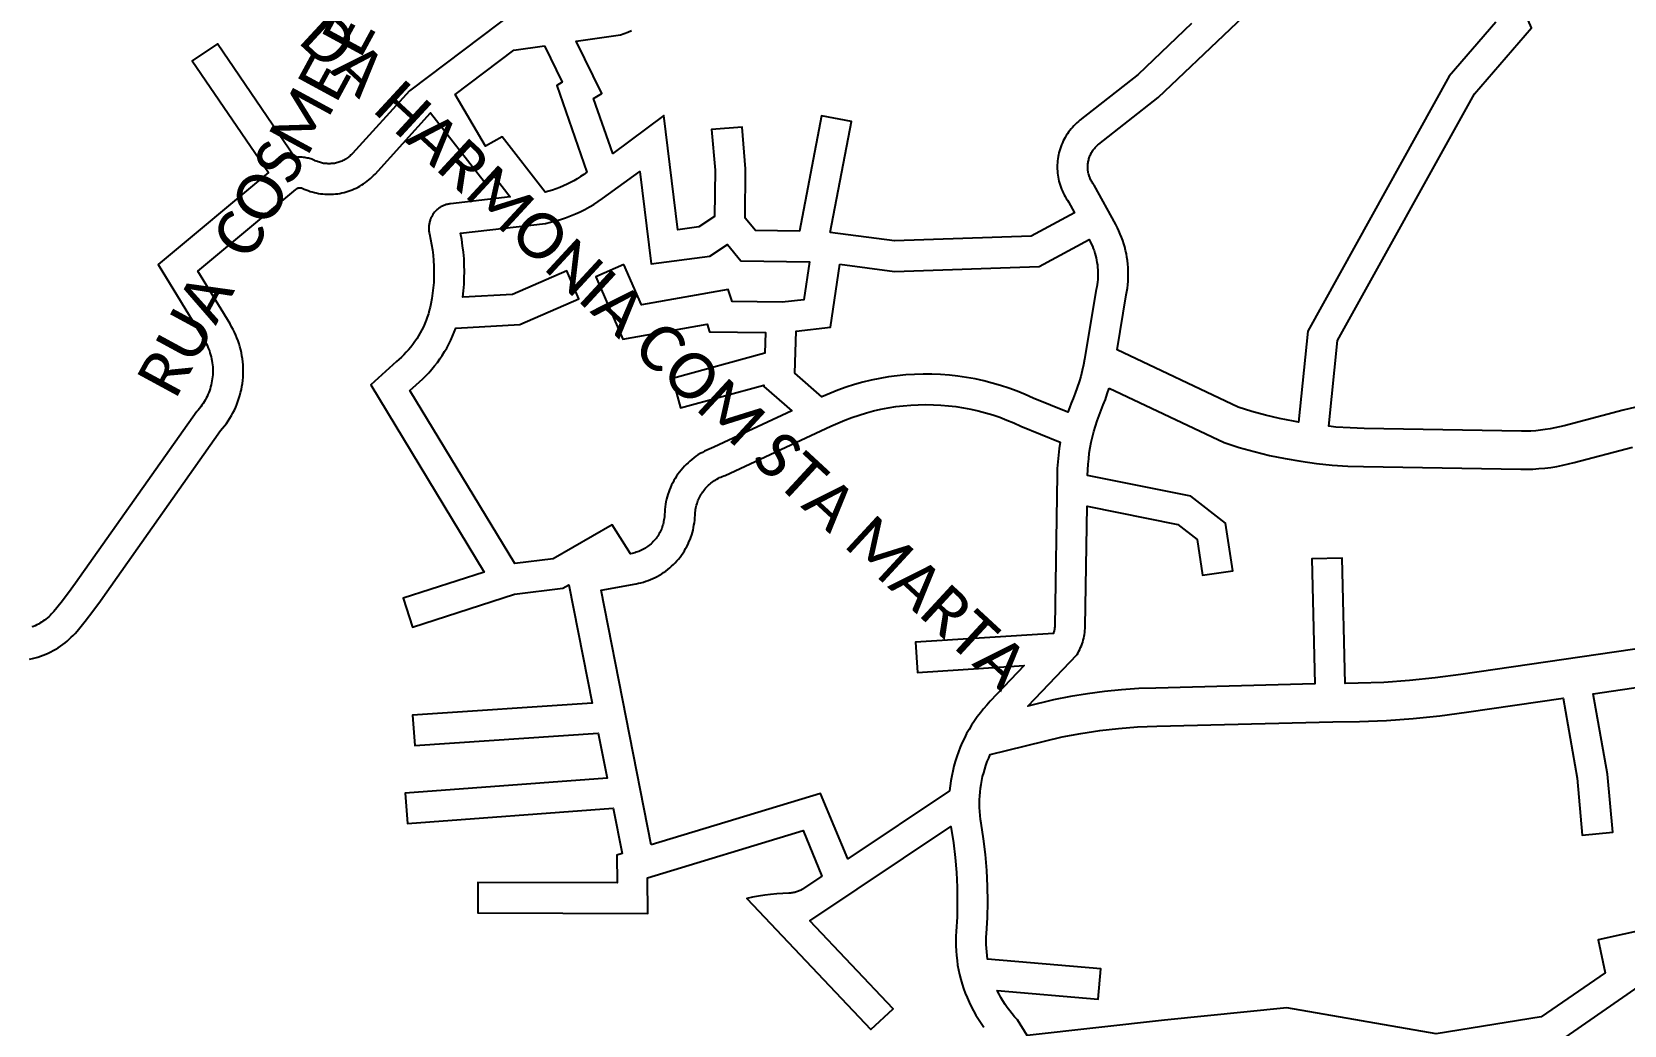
# Model space of a CAD drawing. Header units: millimetres. Extents: x 676447 to 689606, y 7455628 to 7463967.
# Drawn here: x 685076.8 to 685181.3, y 7461174 to 7461239.2 of the extents above; entities that cross this region are included whole.
import ezdxf

# ---------------------------------------------------------------- set-up
doc = ezdxf.new("R2010")
doc.units = ezdxf.units.MM
doc.header["$LTSCALE"] = 0.1
doc.header["$MEASUREMENT"] = 0
doc.layers.add('MUB_QUADRAS', color=7, linetype='Continuous')
doc.layers.add('MUB_SEGMENTO', color=7, linetype='Continuous')
doc.styles.add('Legend', font='calibri.ttf')

msp = doc.modelspace()

# ---------------------------------------------------------------- linework, layer by layer
at = {"layer": 'MUB_QUADRAS', "linetype": 'Continuous'}
for points in [[(685185.15, 7461215.25), (685181.25, 7461214.34), (685177.38, 7461213.32), (685177.07, 7461213.24), (685176.76, 7461213.17), (685176.45, 7461213.11), (685176.14, 7461213.06), (685175.83, 7461213.02), (685175.52, 7461212.99), (685175.2, 7461212.97), (685174.89, 7461212.96), (685174.57, 7461212.96), (685164.26, 7461213.14), (685163.33, 7461213.17), (685162.39, 7461213.23), (685161.93, 7461213.28), (685162.5, 7461218.92), (685171.49, 7461235.11), (685175.23, 7461239.44), (685172.8, 7461245.03), (685172.66, 7461247.52)], [(685172.89, 7461239.8), (685169.84, 7461236.27), (685160.55, 7461219.53), (685159.94, 7461213.55), (685159.61, 7461213.61), (685158.7, 7461213.79), (685157.79, 7461214.01), (685156.88, 7461214.26), (685155.99, 7461214.53), (685148.04, 7461218.31), (685148.64, 7461221.9), (685148.69, 7461222.12), (685148.72, 7461222.35), (685148.75, 7461222.57), (685148.77, 7461222.8), (685148.78, 7461223.03), (685148.78, 7461223.25), (685148.78, 7461223.48), (685148.77, 7461223.71), (685148.75, 7461223.93), (685148.72, 7461224.16), (685148.69, 7461224.38), (685148.65, 7461224.6), (685148.6, 7461224.83), (685148.55, 7461225.05), (685148.48, 7461225.26), (685148.41, 7461225.48), (685148.34, 7461225.69), (685148.25, 7461225.9), (685148.16, 7461226.11), (685148.06, 7461226.31), (685147.95, 7461226.52), (685146.54, 7461229.11), (685146.5, 7461229.16), (685146.46, 7461229.21), (685146.42, 7461229.27), (685146.39, 7461229.32), (685146.36, 7461229.38), (685146.33, 7461229.44), (685146.3, 7461229.49), (685146.27, 7461229.55), (685146.25, 7461229.61), (685146.22, 7461229.68), (685146.2, 7461229.74), (685146.18, 7461229.8), (685146.17, 7461229.86), (685146.15, 7461229.93), (685146.14, 7461229.99), (685146.13, 7461230.06), (685146.13, 7461230.12), (685146.12, 7461230.19), (685146.12, 7461230.25), (685146.12, 7461230.32), (685146.12, 7461230.38), (685146.12, 7461230.45), (685146.13, 7461230.51), (685146.14, 7461230.58), (685146.15, 7461230.64), (685146.16, 7461230.71), (685146.18, 7461230.77), (685146.19, 7461230.83), (685146.21, 7461230.9), (685146.23, 7461230.96), (685146.26, 7461231.02), (685146.28, 7461231.08), (685146.31, 7461231.14), (685146.34, 7461231.2), (685146.37, 7461231.25), (685146.41, 7461231.31), (685146.44, 7461231.37), (685146.48, 7461231.42), (685146.52, 7461231.47), (685146.56, 7461231.52), (685146.6, 7461231.57), (685146.65, 7461231.62), (685146.69, 7461231.67), (685146.74, 7461231.71), (685146.79, 7461231.75), (685146.84, 7461231.79), (685150.74, 7461234.86), (685160.24, 7461243.89)], [(685108.65, 7461240.61), (685101.62, 7461235.31), (685097.87, 7461231.19), (685097.82, 7461231.14), (685097.77, 7461231.09), (685097.71, 7461231.04), (685097.66, 7461230.99), (685097.6, 7461230.95), (685097.55, 7461230.9), (685097.49, 7461230.86), (685097.43, 7461230.82), (685097.36, 7461230.79), (685097.3, 7461230.75), (685097.24, 7461230.72), (685097.17, 7461230.69), (685097.11, 7461230.66), (685097.04, 7461230.64), (685096.97, 7461230.61), (685096.9, 7461230.59), (685096.83, 7461230.57), (685096.76, 7461230.56), (685096.69, 7461230.54), (685096.62, 7461230.53), (685096.55, 7461230.52), (685096.48, 7461230.52), (685096.41, 7461230.51), (685096.34, 7461230.51), (685096.26, 7461230.51), (685096.19, 7461230.52), (685096.12, 7461230.52), (685096.05, 7461230.53), (685095.98, 7461230.54), (685095.91, 7461230.55), (685095.84, 7461230.57), (685095.77, 7461230.59), (685095.7, 7461230.61), (685095.63, 7461230.63), (685095.57, 7461230.66), (685095.5, 7461230.68), (685095.43, 7461230.71), (685095.36, 7461230.75), (685095.29, 7461230.78), (685095.21, 7461230.81), (685095.14, 7461230.83), (685095.06, 7461230.86), (685094.98, 7461230.88), (685094.9, 7461230.89), (685094.82, 7461230.91), (685094.74, 7461230.92), (685094.66, 7461230.93), (685094.58, 7461230.94), (685094.5, 7461230.94), (685094.42, 7461230.94), (685094.34, 7461230.94), (685094.26, 7461230.94), (685094.18, 7461230.93), (685094.1, 7461230.92), (685089.01, 7461238.39), (685087.36, 7461237.26), (685092.36, 7461229.93), (685085.12, 7461223.9), (685088.13, 7461218.95), (685088.2, 7461218.84), (685088.27, 7461218.72), (685088.33, 7461218.6), (685088.38, 7461218.48), (685088.43, 7461218.36), (685088.48, 7461218.23), (685088.52, 7461218.11), (685088.56, 7461217.98), (685088.59, 7461217.85), (685088.62, 7461217.72), (685088.65, 7461217.59), (685088.67, 7461217.45), (685088.69, 7461217.32), (685088.7, 7461217.19), (685088.7, 7461217.06), (685088.71, 7461216.92), (685088.7, 7461216.79), (685088.7, 7461216.66), (685088.69, 7461216.52), (685088.67, 7461216.39), (685088.65, 7461216.26), (685088.63, 7461216.13), (685088.6, 7461216), (685088.56, 7461215.87), (685088.53, 7461215.74), (685088.48, 7461215.61), (685088.44, 7461215.49), (685088.39, 7461215.36), (685088.33, 7461215.24), (685088.27, 7461215.12), (685088.21, 7461215), (685088.14, 7461214.89), (685088.07, 7461214.78), (685087.99, 7461214.66), (685087.92, 7461214.56), (685087.83, 7461214.45), (685087.75, 7461214.35), (685087.66, 7461214.25), (685079.7, 7461202.98), (685079.24, 7461202.34), (685078.76, 7461201.72), (685078.27, 7461201.12), (685078.19, 7461201.03), (685078.11, 7461200.94), (685078.03, 7461200.86), (685077.94, 7461200.77), (685077.85, 7461200.7), (685077.76, 7461200.62), (685077.66, 7461200.55), (685077.56, 7461200.48), (685077.47, 7461200.42), (685077.36, 7461200.36), (685077.26, 7461200.3), (685077.15, 7461200.25), (685077.05, 7461200.19), (685076.94, 7461200.15), (685076.83, 7461200.11)], [(685129.22, 7461226), (685130.62, 7461233.29), (685128.65, 7461233.67), (685127.2, 7461226.09), (685124.31, 7461226.13), (685123.63, 7461226.94), (685123.66, 7461230.18), (685123.44, 7461232.92), (685121.44, 7461232.76), (685121.66, 7461230.1), (685121.63, 7461227.06), (685120.6, 7461226.37), (685119.22, 7461226.18), (685118.3, 7461233.69), (685114.95, 7461231.18), (685113.69, 7461234.79), (685114.23, 7461235.13), (685112.55, 7461238.56), (685115.45, 7461238.98), (685115.95, 7461239.14), (685116.18, 7461239.26)], [(685152.93, 7461239.71), (685149.43, 7461236.38), (685145.6, 7461233.37), (685145.5, 7461233.28), (685145.4, 7461233.19), (685145.3, 7461233.1), (685145.2, 7461233), (685145.11, 7461232.9), (685145.02, 7461232.8), (685144.94, 7461232.69), (685144.86, 7461232.59), (685144.78, 7461232.48), (685144.7, 7461232.36), (685144.63, 7461232.24), (685144.57, 7461232.13), (685144.51, 7461232.01), (685144.45, 7461231.88), (685144.4, 7461231.76), (685144.35, 7461231.63), (685144.31, 7461231.5), (685144.27, 7461231.37), (685144.23, 7461231.24), (685144.2, 7461231.11), (685144.18, 7461230.98), (685144.15, 7461230.84), (685144.14, 7461230.71), (685144.13, 7461230.57), (685144.12, 7461230.44), (685144.12, 7461230.3), (685144.12, 7461230.17), (685144.13, 7461230.03), (685144.14, 7461229.9), (685144.15, 7461229.76), (685144.18, 7461229.63), (685144.2, 7461229.5), (685144.23, 7461229.36), (685144.27, 7461229.23), (685144.31, 7461229.1), (685144.35, 7461228.97), (685144.4, 7461228.85), (685144.45, 7461228.72), (685144.51, 7461228.6), (685144.57, 7461228.48), (685144.63, 7461228.36), (685144.7, 7461228.24), (685144.78, 7461228.13), (685144.86, 7461228.02), (685145.25, 7461227.3), (685142.4, 7461225.76), (685133.44, 7461225.46), (685129.22, 7461226)], [(685110.48, 7461238.26), (685111.64, 7461235.87), (685111.27, 7461235.64), (685113.26, 7461229.96), (685113.05, 7461229.81), (685112.84, 7461229.67), (685112.62, 7461229.53), (685112.4, 7461229.4), (685112.18, 7461229.28), (685111.95, 7461229.17), (685111.72, 7461229.06), (685111.48, 7461228.96), (685111.24, 7461228.87), (685111, 7461228.79), (685110.75, 7461228.72), (685110.51, 7461228.65), (685107.7, 7461232.27), (685106.6, 7461231.67), (685104.61, 7461235.06), (685108.46, 7461237.96), (685110.48, 7461238.26)], [(685076.69, 7461198), (685076.87, 7461198.04), (685077.05, 7461198.08), (685077.22, 7461198.13), (685077.4, 7461198.19), (685077.57, 7461198.25), (685077.74, 7461198.32), (685077.91, 7461198.39), (685078.08, 7461198.47), (685078.24, 7461198.56), (685078.4, 7461198.65), (685078.56, 7461198.74), (685078.71, 7461198.84), (685078.86, 7461198.95), (685079.01, 7461199.06), (685079.15, 7461199.18), (685079.29, 7461199.3), (685079.42, 7461199.43), (685079.55, 7461199.56), (685079.68, 7461199.69), (685079.8, 7461199.83), (685080.33, 7461200.48), (685080.84, 7461201.14), (685081.34, 7461201.82), (685089.22, 7461213), (685089.35, 7461213.15), (685089.48, 7461213.31), (685089.6, 7461213.47), (685089.72, 7461213.64), (685089.83, 7461213.81), (685089.93, 7461213.99), (685090.03, 7461214.17), (685090.12, 7461214.35), (685090.21, 7461214.53), (685090.28, 7461214.72), (685090.36, 7461214.91), (685090.42, 7461215.1), (685090.48, 7461215.3), (685090.53, 7461215.49), (685090.58, 7461215.69), (685090.62, 7461215.89), (685090.65, 7461216.09), (685090.67, 7461216.29), (685090.69, 7461216.5), (685090.7, 7461216.7), (685090.71, 7461216.9), (685090.7, 7461217.11), (685090.69, 7461217.31), (685090.68, 7461217.51), (685090.65, 7461217.71), (685090.62, 7461217.91), (685090.58, 7461218.11), (685090.54, 7461218.31), (685090.49, 7461218.51), (685090.43, 7461218.7), (685090.37, 7461218.9), (685090.29, 7461219.09), (685090.22, 7461219.27), (685090.13, 7461219.46), (685090.04, 7461219.64), (685089.94, 7461219.82), (685089.84, 7461220), (685087.73, 7461223.46), (685094.15, 7461228.82), (685094.15, 7461228.83), (685094.16, 7461228.84), (685094.17, 7461228.85), (685094.18, 7461228.85), (685094.19, 7461228.86), (685094.2, 7461228.87), (685094.21, 7461228.88), (685094.22, 7461228.88), (685094.23, 7461228.89), (685094.24, 7461228.9), (685094.25, 7461228.9), (685094.26, 7461228.91), (685094.27, 7461228.91), (685094.28, 7461228.92), (685094.3, 7461228.92), (685094.31, 7461228.93), (685094.32, 7461228.93), (685094.33, 7461228.93), (685094.34, 7461228.94), (685094.35, 7461228.94), (685094.37, 7461228.94), (685094.38, 7461228.94), (685094.39, 7461228.94), (685094.4, 7461228.94), (685094.42, 7461228.94), (685094.43, 7461228.94), (685094.44, 7461228.94), (685094.45, 7461228.94), (685094.47, 7461228.94), (685094.48, 7461228.94), (685094.49, 7461228.94), (685094.5, 7461228.93), (685094.51, 7461228.93), (685094.53, 7461228.93), (685094.54, 7461228.92), (685094.55, 7461228.92), (685094.56, 7461228.91), (685094.57, 7461228.91), (685094.7, 7461228.85), (685094.83, 7461228.8), (685094.96, 7461228.75), (685095.09, 7461228.7), (685095.23, 7461228.66), (685095.37, 7461228.63), (685095.5, 7461228.6), (685095.64, 7461228.57), (685095.78, 7461228.55), (685095.92, 7461228.53), (685096.06, 7461228.52), (685096.2, 7461228.51), (685096.34, 7461228.51), (685096.48, 7461228.51), (685096.62, 7461228.52), (685096.76, 7461228.53), (685096.9, 7461228.55), (685097.04, 7461228.57), (685097.18, 7461228.6), (685097.32, 7461228.63), (685097.46, 7461228.67), (685097.59, 7461228.71), (685097.72, 7461228.76), (685097.85, 7461228.81), (685097.98, 7461228.86), (685098.11, 7461228.92), (685098.24, 7461228.98), (685098.36, 7461229.05), (685098.48, 7461229.12), (685098.6, 7461229.2), (685098.72, 7461229.28), (685098.83, 7461229.37), (685098.94, 7461229.45), (685099.05, 7461229.55), (685099.15, 7461229.64), (685099.25, 7461229.74), (685099.35, 7461229.84), (685103, 7461233.85), (685106.51, 7461229.34), (685107.16, 7461229.7), (685108.21, 7461228.35), (685104.3, 7461227.89), (685104.25, 7461227.88), (685104.19, 7461227.87), (685104.14, 7461227.86), (685104.08, 7461227.85), (685104.03, 7461227.84), (685103.98, 7461227.82), (685103.93, 7461227.8), (685103.87, 7461227.78), (685103.82, 7461227.76), (685103.77, 7461227.73), (685103.72, 7461227.71), (685103.68, 7461227.68), (685103.63, 7461227.65), (685103.58, 7461227.62), (685103.54, 7461227.59), (685103.49, 7461227.56), (685103.45, 7461227.52), (685103.41, 7461227.49), (685103.37, 7461227.45), (685103.33, 7461227.41), (685103.29, 7461227.37), (685103.25, 7461227.33), (685103.22, 7461227.28), (685103.19, 7461227.24), (685103.15, 7461227.19), (685103.12, 7461227.15), (685103.1, 7461227.1), (685103.07, 7461227.05), (685103.04, 7461227), (685103.02, 7461226.95), (685103, 7461226.9), (685102.98, 7461226.85), (685102.96, 7461226.8), (685102.94, 7461226.74), (685102.93, 7461226.69), (685102.92, 7461226.64), (685102.91, 7461226.58), (685102.9, 7461226.53), (685102.89, 7461226.47), (685102.88, 7461226.42), (685102.88, 7461226.36), (685102.88, 7461226.31), (685102.88, 7461226.25), (685102.88, 7461226.19), (685102.89, 7461226.14), (685102.89, 7461226.08), (685102.9, 7461226.03), (685102.91, 7461225.98), (685102.92, 7461225.92), (685103, 7461225.57), (685103.06, 7461225.22), (685103.12, 7461224.87), (685103.16, 7461224.51), (685103.19, 7461224.16), (685103.21, 7461223.8), (685103.22, 7461223.45), (685103.21, 7461223.09), (685103.2, 7461222.73), (685103.17, 7461222.38), (685103.13, 7461222.02), (685103.08, 7461221.67), (685103.01, 7461221.32), (685102.97, 7461221.1), (685102.91, 7461220.88), (685102.85, 7461220.66), (685102.78, 7461220.45), (685102.7, 7461220.24), (685102.62, 7461220.03), (685102.53, 7461219.82), (685102.43, 7461219.62), (685102.32, 7461219.42), (685102.21, 7461219.22), (685102.09, 7461219.03), (685101.97, 7461218.85), (685101.84, 7461218.66), (685101.7, 7461218.48), (685101.55, 7461218.31), (685101.4, 7461218.14), (685101.25, 7461217.98), (685101.09, 7461217.82), (685100.92, 7461217.67), (685100.75, 7461217.53), (685099.07, 7461216), (685106.52, 7461203.71), (685101.19, 7461201.99), (685101.81, 7461200.09), (685108.51, 7461202.26), (685111.68, 7461202.66), (685112.07, 7461202.88), (685113.61, 7461195.11), (685101.82, 7461194.31), (685101.96, 7461192.32), (685114, 7461193.13), (685114.58, 7461190.19), (685101.33, 7461189.2), (685101.48, 7461187.2), (685114.97, 7461188.21), (685115.56, 7461185.24), (685115.21, 7461185.13), (685115.23, 7461183.32), (685106.1, 7461183.34), (685106.09, 7461181.34), (685117.26, 7461181.31), (685117.23, 7461183.65), (685127.44, 7461186.74), (685128.67, 7461183.75), (685127.46, 7461182.94), (685127.41, 7461182.91), (685127.35, 7461182.87), (685127.3, 7461182.84), (685127.24, 7461182.82), (685127.18, 7461182.79), (685127.13, 7461182.76), (685127.07, 7461182.74), (685127.01, 7461182.72), (685126.95, 7461182.7), (685126.89, 7461182.69), (685126.83, 7461182.67), (685126.76, 7461182.66), (685126.7, 7461182.65), (685126.64, 7461182.64), (685126.58, 7461182.63), (685126.51, 7461182.63), (685126.11, 7461182.62), (685125.71, 7461182.6), (685125.31, 7461182.56), (685124.92, 7461182.51), (685124.52, 7461182.45), (685124.13, 7461182.37), (685123.74, 7461182.28), (685131.89, 7461173.68), (685133.35, 7461175.05), (685127.88, 7461180.82), (685137.14, 7461187.01), (685137.16, 7461186.89), (685137.3, 7461185.93), (685137.42, 7461184.97), (685137.5, 7461184), (685137.54, 7461183.03), (685137.56, 7461182.06), (685137.54, 7461181.09), (685137.48, 7461180.13), (685137.46, 7461179.81), (685137.46, 7461179.49), (685137.46, 7461179.17), (685137.48, 7461178.86), (685137.5, 7461178.54), (685137.54, 7461178.22), (685137.58, 7461177.91), (685137.64, 7461177.6), (685137.71, 7461177.29), (685137.79, 7461176.98), (685137.87, 7461176.67), (685137.97, 7461176.37), (685138.08, 7461176.07), (685138.2, 7461175.78), (685138.33, 7461175.49), (685138.47, 7461175.2), (685138.62, 7461174.92), (685138.77, 7461174.64), (685138.94, 7461174.37), (685139.12, 7461174.11), (685139.3, 7461173.85)], [(685115.68, 7461223.9), (685113.84, 7461223.1), (685115.62, 7461219.01), (685121.15, 7461219.99), (685121.3, 7461219.49), (685124.98, 7461219.44), (685124.93, 7461218.08), (685118.88, 7461216.42), (685119.4, 7461214.49), (685124.86, 7461215.98), (685124.86, 7461215.89), (685126.69, 7461214.29), (685121.58, 7461211.91), (685121.43, 7461211.85), (685121.27, 7461211.79), (685121.12, 7461211.72), (685120.97, 7461211.65), (685120.83, 7461211.57), (685120.68, 7461211.49), (685120.54, 7461211.4), (685120.4, 7461211.31), (685120.27, 7461211.21), (685120.14, 7461211.11), (685120.01, 7461211), (685119.89, 7461210.89), (685119.77, 7461210.78), (685119.65, 7461210.66), (685119.54, 7461210.53), (685119.43, 7461210.41), (685119.33, 7461210.28), (685119.23, 7461210.14), (685119.14, 7461210), (685119.05, 7461209.86), (685118.96, 7461209.72), (685118.89, 7461209.57), (685118.81, 7461209.43), (685118.74, 7461209.27), (685118.68, 7461209.12), (685118.62, 7461208.97), (685118.57, 7461208.81), (685118.52, 7461208.65), (685118.48, 7461208.49), (685118.44, 7461208.33), (685118.41, 7461208.16), (685118.39, 7461208), (685118.37, 7461207.83), (685118.36, 7461207.67), (685118.35, 7461207.5), (685118.35, 7461207.41), (685118.34, 7461207.31), (685118.33, 7461207.22), (685118.31, 7461207.12), (685118.29, 7461207.03), (685118.27, 7461206.94), (685118.25, 7461206.85), (685118.22, 7461206.76), (685118.19, 7461206.67), (685118.16, 7461206.58), (685118.12, 7461206.49), (685118.08, 7461206.4), (685118.04, 7461206.32), (685118, 7461206.24), (685117.95, 7461206.16), (685117.9, 7461206.08), (685117.84, 7461206), (685117.79, 7461205.92), (685117.73, 7461205.85), (685117.66, 7461205.78), (685117.6, 7461205.71), (685117.53, 7461205.64), (685117.46, 7461205.57), (685117.39, 7461205.51), (685117.32, 7461205.45), (685117.24, 7461205.39), (685117.17, 7461205.34), (685117.09, 7461205.29), (685117.01, 7461205.24), (685116.92, 7461205.19), (685116.84, 7461205.15), (685116.75, 7461205.11), (685116.67, 7461205.07), (685116.58, 7461205.04), (685116.49, 7461205.01), (685116.4, 7461204.98), (685116.31, 7461204.95), (685116.22, 7461204.93), (685116.12, 7461204.91), (685114.92, 7461206.82), (685111.04, 7461204.59), (685108.52, 7461204.27), (685101.63, 7461215.63), (685102.06, 7461216.01), (685102.28, 7461216.2), (685102.49, 7461216.39), (685102.69, 7461216.6), (685102.89, 7461216.8), (685103.08, 7461217.02), (685103.26, 7461217.24), (685103.44, 7461217.46), (685103.6, 7461217.7), (685103.76, 7461217.93), (685103.92, 7461218.18), (685104.06, 7461218.42), (685104.19, 7461218.68), (685104.32, 7461218.93), (685104.44, 7461219.19), (685104.55, 7461219.46), (685104.65, 7461219.73), (685108.85, 7461219.96), (685112.73, 7461221.64), (685111.93, 7461223.48), (685108.38, 7461221.94), (685105.11, 7461221.76), (685105.16, 7461222.18), (685105.19, 7461222.6), (685105.21, 7461223.02), (685105.22, 7461223.44), (685105.21, 7461223.86), (685105.19, 7461224.28), (685105.15, 7461224.7), (685105.1, 7461225.12), (685105.04, 7461225.54), (685104.96, 7461225.95), (685110.54, 7461226.6), (685110.87, 7461226.68), (685111.2, 7461226.76), (685111.53, 7461226.86), (685111.86, 7461226.97), (685112.18, 7461227.09), (685112.5, 7461227.22), (685112.81, 7461227.36), (685113.12, 7461227.52), (685113.42, 7461227.68), (685113.71, 7461227.85), (685114, 7461228.04), (685114.28, 7461228.23), (685116.73, 7461230.01), (685117.48, 7461223.94), (685121.33, 7461224.45), (685122.47, 7461225.21), (685123.36, 7461224.14), (685127.85, 7461224.08), (685127.48, 7461221.59), (685126.07, 7461221.42), (685122.78, 7461221.47), (685122.53, 7461222.26), (685116.83, 7461221.25), (685115.68, 7461223.9)], [(685129.85, 7461223.93), (685133.43, 7461223.45), (685142.94, 7461223.77), (685146.21, 7461225.54), (685146.28, 7461225.4), (685146.35, 7461225.25), (685146.42, 7461225.11), (685146.47, 7461224.96), (685146.53, 7461224.81), (685146.58, 7461224.65), (685146.62, 7461224.5), (685146.66, 7461224.34), (685146.69, 7461224.19), (685146.72, 7461224.03), (685146.75, 7461223.87), (685146.76, 7461223.71), (685146.78, 7461223.55), (685146.78, 7461223.39), (685146.78, 7461223.23), (685146.78, 7461223.07), (685146.77, 7461222.91), (685146.75, 7461222.75), (685146.73, 7461222.59), (685146.71, 7461222.43), (685146.68, 7461222.27), (685145.91, 7461217.69), (685145.84, 7461217.31), (685145.75, 7461216.94), (685145.66, 7461216.56), (685145.55, 7461216.19), (685145.43, 7461215.83), (685145.3, 7461215.46), (685145.15, 7461215.11), (685145.03, 7461214.81), (685144.92, 7461214.5), (685144.81, 7461214.2), (685142.53, 7461215.12), (685142.01, 7461215.36), (685141.48, 7461215.58), (685140.94, 7461215.78), (685140.4, 7461215.96), (685139.85, 7461216.12), (685139.29, 7461216.26), (685138.73, 7461216.39), (685138.17, 7461216.49), (685137.6, 7461216.57), (685137.04, 7461216.64), (685136.46, 7461216.68), (685135.89, 7461216.7), (685135.32, 7461216.71), (685134.75, 7461216.69), (685134.18, 7461216.65), (685133.61, 7461216.6), (685133.04, 7461216.52), (685132.48, 7461216.42), (685131.91, 7461216.31), (685131.36, 7461216.17), (685130.81, 7461216.02), (685130.26, 7461215.84), (685129.72, 7461215.65), (685129.19, 7461215.44), (685128.67, 7461215.21), (685126.89, 7461216.77), (685126.99, 7461219.52), (685129.24, 7461219.79), (685129.85, 7461223.93)], [(685184.12, 7461198.96), (685170.6, 7461196.98), (685168.92, 7461196.76), (685167.24, 7461196.59), (685165.55, 7461196.47), (685163.86, 7461196.41), (685163.01, 7461196.4), (685162.82, 7461204.63), (685160.82, 7461204.58), (685161.01, 7461196.37), (685150.58, 7461196.1), (685149.46, 7461196.06), (685148.33, 7461195.98), (685147.21, 7461195.87), (685146.1, 7461195.72), (685144.98, 7461195.54), (685143.88, 7461195.33), (685142.18, 7461194.92), (685145.42, 7461198.3), (685145.48, 7461198.41), (685145.54, 7461198.52), (685145.6, 7461198.64), (685145.65, 7461198.76), (685145.7, 7461198.88), (685145.75, 7461199), (685145.79, 7461199.12), (685145.82, 7461199.24), (685145.85, 7461199.37), (685145.88, 7461199.5), (685145.9, 7461199.62), (685145.92, 7461199.75), (685145.93, 7461199.88), (685145.94, 7461200.01), (685145.95, 7461200.14), (685146.08, 7461208.03), (685152.03, 7461206.83), (685153.3, 7461205.84), (685153.65, 7461203.51), (685155.63, 7461203.8), (685155.16, 7461206.92), (685152.89, 7461208.7), (685146.11, 7461210.06), (685146.12, 7461210.42), (685146.14, 7461210.79), (685146.18, 7461211.15), (685146.22, 7461211.52), (685146.28, 7461211.88), (685146.35, 7461212.24), (685146.43, 7461212.59), (685146.52, 7461212.95), (685146.62, 7461213.3), (685146.73, 7461213.65), (685146.86, 7461213.99), (685147, 7461214.33), (685147.14, 7461214.69), (685147.28, 7461215.05), (685147.4, 7461215.42), (685147.52, 7461215.79)], [(685147.52, 7461215.79), (685155.06, 7461212.21), (685156.05, 7461211.9), (685157.04, 7461211.62), (685158.05, 7461211.37), (685159.07, 7461211.16), (685160.09, 7461210.99), (685161.12, 7461210.85), (685162.15, 7461210.74), (685163.18, 7461210.67), (685164.22, 7461210.64), (685174.53, 7461210.46), (685174.92, 7461210.46), (685175.32, 7461210.47), (685175.71, 7461210.5), (685176.11, 7461210.54), (685176.5, 7461210.58), (685176.89, 7461210.65), (685177.28, 7461210.72), (685177.66, 7461210.81), (685178.04, 7461210.91), (685181.86, 7461211.91)], [(685117.48, 7461185.82), (685114.18, 7461202.53), (685116.48, 7461202.94), (685116.64, 7461202.98), (685116.8, 7461203.01), (685116.96, 7461203.06), (685117.12, 7461203.11), (685117.27, 7461203.16), (685117.43, 7461203.22), (685117.58, 7461203.28), (685117.73, 7461203.36), (685117.87, 7461203.43), (685118.02, 7461203.51), (685118.16, 7461203.6), (685118.29, 7461203.69), (685118.43, 7461203.78), (685118.56, 7461203.88), (685118.69, 7461203.99), (685118.81, 7461204.09), (685118.93, 7461204.21), (685119.05, 7461204.32), (685119.16, 7461204.45), (685119.26, 7461204.57), (685119.37, 7461204.7), (685119.47, 7461204.83), (685119.56, 7461204.97), (685119.65, 7461205.1), (685119.73, 7461205.25), (685119.81, 7461205.39), (685119.89, 7461205.54), (685119.95, 7461205.69), (685120.02, 7461205.84), (685120.08, 7461205.99), (685120.13, 7461206.15), (685120.18, 7461206.31), (685120.22, 7461206.47), (685120.25, 7461206.63), (685120.28, 7461206.79), (685120.31, 7461206.95), (685120.33, 7461207.11), (685120.34, 7461207.28), (685120.35, 7461207.44), (685120.35, 7461207.54), (685120.36, 7461207.64), (685120.37, 7461207.73), (685120.39, 7461207.83), (685120.4, 7461207.92), (685120.42, 7461208.02), (685120.45, 7461208.11), (685120.48, 7461208.21), (685120.51, 7461208.3), (685120.54, 7461208.39), (685120.58, 7461208.48), (685120.62, 7461208.57), (685120.66, 7461208.65), (685120.71, 7461208.74), (685120.76, 7461208.82), (685120.81, 7461208.9), (685120.86, 7461208.98), (685120.92, 7461209.06), (685120.98, 7461209.14), (685121.04, 7461209.21), (685121.11, 7461209.28), (685121.17, 7461209.35), (685121.24, 7461209.42), (685121.32, 7461209.49), (685121.39, 7461209.55), (685121.47, 7461209.61), (685121.54, 7461209.66), (685121.62, 7461209.72), (685121.71, 7461209.77), (685121.79, 7461209.82), (685121.88, 7461209.87), (685121.96, 7461209.91), (685122.05, 7461209.95), (685122.14, 7461209.98), (685122.23, 7461210.02), (685122.32, 7461210.05), (685129.27, 7461213.28), (685129.72, 7461213.49), (685130.18, 7461213.68), (685130.64, 7461213.86), (685131.11, 7461214.02), (685131.59, 7461214.16), (685132.06, 7461214.29), (685132.55, 7461214.4), (685133.03, 7461214.49), (685133.52, 7461214.57), (685134.01, 7461214.63), (685134.51, 7461214.67), (685135, 7461214.7), (685135.5, 7461214.71), (685135.99, 7461214.7), (685136.48, 7461214.67), (685136.98, 7461214.63), (685137.47, 7461214.57), (685137.96, 7461214.5), (685138.44, 7461214.4), (685138.93, 7461214.29), (685139.41, 7461214.17), (685139.88, 7461214.03), (685140.35, 7461213.87), (685140.81, 7461213.69), (685141.27, 7461213.5), (685141.72, 7461213.29), (685144.31, 7461212.24), (685144.24, 7461211.82), (685144.19, 7461211.38), (685144.15, 7461210.95), (685144.12, 7461210.52), (685144.11, 7461210.09), (685143.95, 7461200.17), (685143.95, 7461200.11), (685143.94, 7461200.06), (685143.94, 7461200.01), (685143.93, 7461199.95), (685143.92, 7461199.9), (685143.91, 7461199.85), (685143.9, 7461199.79), (685143.88, 7461199.74), (685143.87, 7461199.69), (685134.82, 7461199.12), (685134.95, 7461197.13), (685141.95, 7461197.57), (685139.71, 7461195.23), (685139.49, 7461194.98), (685139.27, 7461194.74), (685139.07, 7461194.48), (685138.87, 7461194.22), (685138.68, 7461193.95), (685138.5, 7461193.67), (685138.33, 7461193.39), (685138.17, 7461193.11), (685138.02, 7461192.81), (685137.88, 7461192.52), (685137.75, 7461192.22), (685137.63, 7461191.91), (685137.52, 7461191.6), (685137.42, 7461191.29), (685137.33, 7461190.97), (685137.26, 7461190.65), (685137.19, 7461190.33), (685137.13, 7461190.01), (685137.09, 7461189.68), (685137.05, 7461189.36), (685130.37, 7461184.89), (685128.59, 7461189.18), (685117.48, 7461185.82)], [(685184.67, 7461180.68), (685179.62, 7461179.57), (685180.07, 7461177.41), (685175.88, 7461174.51), (685168.97, 7461173.4), (685159.17, 7461175.1), (685151.15, 7461174.29), (685142.14, 7461173.3), (685141.5, 7461174.33), (685141.32, 7461174.52), (685141.16, 7461174.72), (685141, 7461174.92), (685140.84, 7461175.13), (685140.69, 7461175.34), (685140.55, 7461175.56), (685140.42, 7461175.78), (685140.3, 7461176.01), (685140.18, 7461176.24), (685146.8, 7461175.69), (685146.97, 7461177.68), (685139.55, 7461178.3), (685139.51, 7461178.54), (685139.49, 7461178.78), (685139.47, 7461179.02), (685139.46, 7461179.26), (685139.46, 7461179.5), (685139.46, 7461179.74), (685139.48, 7461179.98), (685139.53, 7461181.02), (685139.56, 7461182.06), (685139.54, 7461183.1), (685139.49, 7461184.13), (685139.41, 7461185.17), (685139.28, 7461186.2), (685139.13, 7461187.23), (685139.09, 7461187.48), (685139.06, 7461187.74), (685139.04, 7461187.99), (685139.02, 7461188.25), (685139.02, 7461188.51), (685139.02, 7461188.76), (685139.03, 7461189.02), (685139.06, 7461189.27), (685139.08, 7461189.53), (685139.12, 7461189.78), (685139.17, 7461190.04), (685139.22, 7461190.29), (685139.29, 7461190.53), (685139.36, 7461190.78), (685139.44, 7461191.02), (685139.52, 7461191.27), (685139.62, 7461191.5), (685139.72, 7461191.74), (685144.43, 7461192.89), (685145.66, 7461193.12), (685146.9, 7461193.31), (685148.14, 7461193.45), (685149.39, 7461193.55), (685150.64, 7461193.6), (685162.19, 7461193.89), (685163.95, 7461193.91), (685165.71, 7461193.98), (685167.46, 7461194.1), (685169.22, 7461194.28), (685170.96, 7461194.51), (685177.31, 7461195.44), (685178.23, 7461190.19), (685178.57, 7461186.45), (685180.57, 7461186.63), (685180.22, 7461190.45), (685179.29, 7461195.73), (685184.47, 7461196.49)], [(685176.65, 7461172.61), (685182.29, 7461176.53)]]:
    msp.add_lwpolyline(points, dxfattribs=at)

# ---------------------------------------------------------------- texts
at = {"layer": 'MUB_SEGMENTO', "color": 253, "style": 'Legend'}
for s, rotation, p in [('RUA  COSME E DAMIAO COM STA MARTA', 61.5137, (685086.25, 7461214.98)), ('BECO  DA HARMONIA COM STA MARTA', 317.2732, (685085.03, 7461247))]:
    msp.add_text(s, height=3, rotation=rotation, dxfattribs=at).set_placement(p)

doc.saveas('drawing.dxf')
